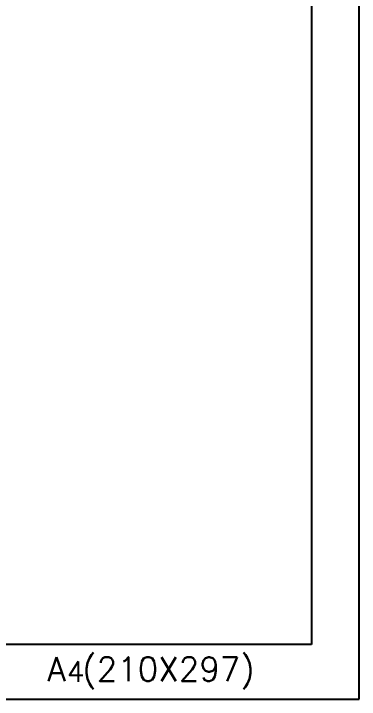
# Model space of a CAD drawing. Extents: x 62514 to 62724, y -28661 to -28364.
# Drawn here: x 62674 to 62724.5, y -28661.5 to -28561.4 of the extents above; entities that cross this region are included whole.
import ezdxf

# ---------------------------------------------------------------- set-up
doc = ezdxf.new("R2010")
doc.units = 0
doc.header["$LTSCALE"] = 7
doc.header["$MEASUREMENT"] = 0
doc.layers.get('0').update_dxf_attribs({"color": 2, "linetype": 'CONTINUOUS'})
doc.layers.add('DWG', color=7, linetype='CONTINUOUS')
doc.layers.add('TXT', color=4, linetype='CONTINUOUS')
doc.styles.add('GHS', font='ROMANS.shx', dxfattribs={"bigfont": 'GHS.shx'})

# ---------------------------------------------------------------- blocks, each defined once
blk = doc.blocks.new('BORDER')
for p, q in [((1, 0), (1, 1)), ((0, 0), (1, 0))]:
    blk.add_line(p, q)

msp = doc.modelspace()

# ---------------------------------------------------------------- linework, layer by layer
at = {"layer": 'TXT'}
for p, q in [((62717.46, -28372.49), (62717.46, -28653.49)), ((62717.46, -28653.49), (62541.46, -28653.49))]:
    msp.add_line(p, q, dxfattribs=at)

# ---------------------------------------------------------------- block references
at = {"xscale": 210, "yscale": 297, "zscale": 210}
msp.add_blockref('BORDER', (62514.46, -28661.49), dxfattribs=at)

# ---------------------------------------------------------------- texts
at = {"color": 7, "style": 'GHS'}
msp.add_text('A (210X297)', height=3.5, dxfattribs=at).set_placement((62678.89, -28658.83))
at = {"layer": 'DWG', "style": 'GHS'}
msp.add_text('4', height=3, dxfattribs=at).set_placement((62681.73, -28658.96))

doc.saveas('drawing.dxf')
